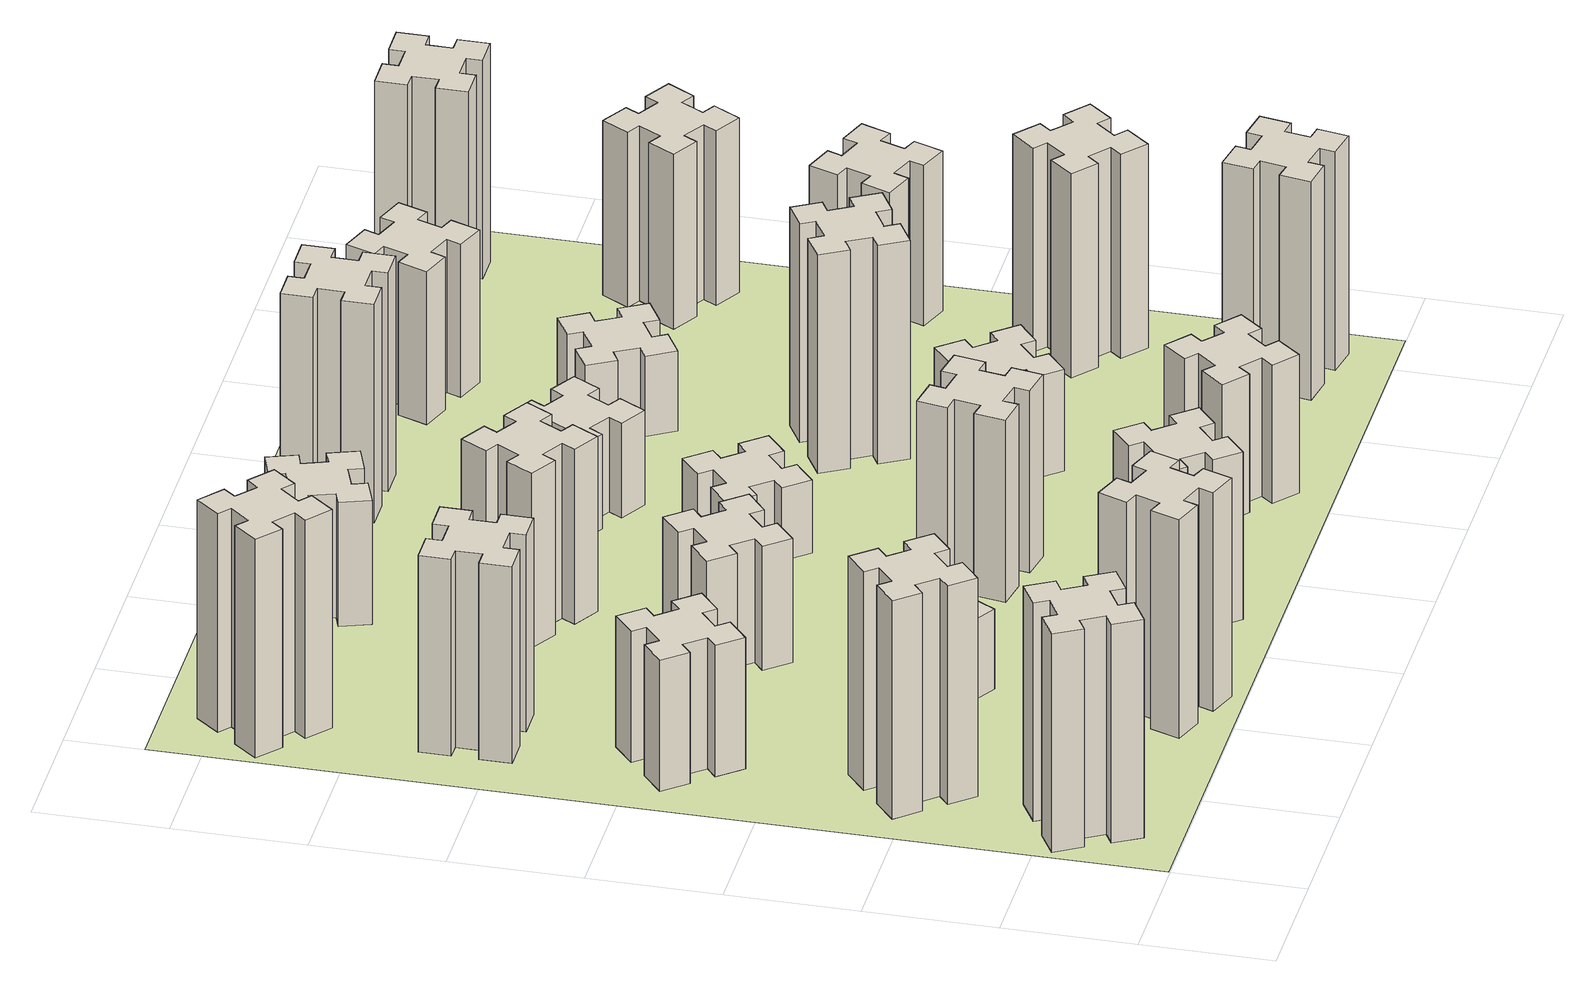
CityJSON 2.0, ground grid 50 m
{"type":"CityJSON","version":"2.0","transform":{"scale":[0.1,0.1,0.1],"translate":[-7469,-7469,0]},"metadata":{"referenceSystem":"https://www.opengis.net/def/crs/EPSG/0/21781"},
"CityObjects":{
"building1":{"type":"Building","attributes":{"class":"1000","function":"1000","usage":"1000","yearOfConstruction":2016,"roofType":"1000","measuredHeight":90,"storeysAboveGround":30,"storeysBelowGround":0},"geometry":[{"type":"Solid","lod":"1","boundaries":[[[[0,1,2,3,4,5,6,7,8,9,10,11,12,13,14,15,16,17,18,19]],[[17,16,20,21]],[[16,15,22,20]],[[15,14,23,22]],[[14,13,24,23]],[[13,12,25,24]],[[12,11,26,25]],[[11,10,27,26]],[[10,9,28,27]],[[9,8,29,28]],[[8,7,30,29]],[[7,6,31,30]],[[6,5,32,31]],[[5,4,33,32]],[[4,3,34,33]],[[3,2,35,34]],[[2,1,36,35]],[[1,0,37,36]],[[0,19,38,37]],[[19,18,39,38]],[[18,17,21,39]],[[24,25,26,27,28,29,30,31,32,33,34,35,36,37,38,39,21,20,22,23]]]]}]},
"building2":{"type":"Building","attributes":{"class":"1000","function":"1000","usage":"1000","yearOfConstruction":2016,"roofType":"1000","measuredHeight":90,"storeysAboveGround":30,"storeysBelowGround":0},"geometry":[{"type":"Solid","lod":"1","boundaries":[[[[40,41,42,43,44,45,46,47,48,49,50,51,52,53,54,55,56,57,58,59]],[[57,56,60,61]],[[56,55,62,60]],[[55,54,63,62]],[[54,53,64,63]],[[53,52,65,64]],[[52,51,66,65]],[[51,50,67,66]],[[50,49,68,67]],[[49,48,69,68]],[[48,47,70,69]],[[47,46,71,70]],[[46,45,72,71]],[[45,44,73,72]],[[44,43,74,73]],[[43,42,75,74]],[[42,41,76,75]],[[41,40,77,76]],[[40,59,78,77]],[[59,58,79,78]],[[58,57,61,79]],[[64,65,66,67,68,69,70,71,72,73,74,75,76,77,78,79,61,60,62,63]]]]}]},
"building3":{"type":"Building","attributes":{"class":"1000","function":"1000","usage":"1000","yearOfConstruction":2016,"roofType":"1000","measuredHeight":54,"storeysAboveGround":30,"storeysBelowGround":0},"geometry":[{"type":"Solid","lod":"1","boundaries":[[[[80,81,82,83,84,85,86,87,88,89,90,91,92,93,94,95,96,97,98,99]],[[97,96,100,101]],[[96,95,102,100]],[[95,94,103,102]],[[94,93,104,103]],[[93,92,105,104]],[[92,91,106,105]],[[91,90,107,106]],[[90,89,108,107]],[[89,88,109,108]],[[88,87,110,109]],[[87,86,111,110]],[[86,85,112,111]],[[85,84,113,112]],[[84,83,114,113]],[[83,82,115,114]],[[82,81,116,115]],[[81,80,117,116]],[[80,99,118,117]],[[99,98,119,118]],[[98,97,101,119]],[[104,105,106,107,108,109,110,111,112,113,114,115,116,117,118,119,101,100,102,103]]]]}]},
"building4":{"type":"Building","attributes":{"class":"1000","function":"1000","usage":"1000","yearOfConstruction":2016,"roofType":"1000","measuredHeight":81,"storeysAboveGround":30,"storeysBelowGround":0},"geometry":[{"type":"Solid","lod":"1","boundaries":[[[[120,121,122,123,124,125,126,127,128,129,130,131,132,133,134,135,136,137,138,139]],[[137,136,140,141]],[[136,135,142,140]],[[135,134,143,142]],[[134,133,144,143]],[[133,132,145,144]],[[132,131,146,145]],[[131,130,147,146]],[[130,129,148,147]],[[129,128,149,148]],[[128,127,150,149]],[[127,126,151,150]],[[126,125,152,151]],[[125,124,153,152]],[[124,123,154,153]],[[123,122,155,154]],[[122,121,156,155]],[[121,120,157,156]],[[120,139,158,157]],[[139,138,159,158]],[[138,137,141,159]],[[144,145,146,147,148,149,150,151,152,153,154,155,156,157,158,159,141,140,142,143]]]]}]},
"building5":{"type":"Building","attributes":{"class":"1000","function":"1000","usage":"1000","yearOfConstruction":2016,"roofType":"1000","measuredHeight":90,"storeysAboveGround":30,"storeysBelowGround":0},"geometry":[{"type":"Solid","lod":"1","boundaries":[[[[160,161,162,163,164,165,166,167,168,169,170,171,172,173,174,175,176,177,178,179]],[[177,176,180,181]],[[176,175,182,180]],[[175,174,183,182]],[[174,173,184,183]],[[173,172,185,184]],[[172,171,186,185]],[[171,170,187,186]],[[170,169,188,187]],[[169,168,189,188]],[[168,167,190,189]],[[167,166,191,190]],[[166,165,192,191]],[[165,164,193,192]],[[164,163,194,193]],[[163,162,195,194]],[[162,161,196,195]],[[161,160,197,196]],[[160,179,198,197]],[[179,178,199,198]],[[178,177,181,199]],[[184,185,186,187,188,189,190,191,192,193,194,195,196,197,198,199,181,180,182,183]]]]}]},
"building6":{"type":"Building","attributes":{"class":"1000","function":"1000","usage":"1000","yearOfConstruction":2016,"roofType":"1000","measuredHeight":90,"storeysAboveGround":30,"storeysBelowGround":0},"geometry":[{"type":"Solid","lod":"1","boundaries":[[[[200,201,202,203,204,205,206,207,208,209,210,211,212,213,214,215,216,217,218,219]],[[217,216,220,221]],[[216,215,222,220]],[[215,214,223,222]],[[214,213,224,223]],[[213,212,225,224]],[[212,211,226,225]],[[211,210,227,226]],[[210,209,228,227]],[[209,208,229,228]],[[208,207,230,229]],[[207,206,231,230]],[[206,205,232,231]],[[205,204,233,232]],[[204,203,234,233]],[[203,202,235,234]],[[202,201,236,235]],[[201,200,237,236]],[[200,219,238,237]],[[219,218,239,238]],[[218,217,221,239]],[[224,225,226,227,228,229,230,231,232,233,234,235,236,237,238,239,221,220,222,223]]]]}]},
"building7":{"type":"Building","attributes":{"class":"1000","function":"1000","usage":"1000","yearOfConstruction":2016,"roofType":"1000","measuredHeight":33,"storeysAboveGround":30,"storeysBelowGround":0},"geometry":[{"type":"Solid","lod":"1","boundaries":[[[[240,241,242,243,244,245,246,247,248,249,250,251,252,253,254,255,256,257,258,259]],[[257,256,260,261]],[[256,255,262,260]],[[255,254,263,262]],[[254,253,264,263]],[[253,252,265,264]],[[252,251,266,265]],[[251,250,267,266]],[[250,249,268,267]],[[249,248,269,268]],[[248,247,270,269]],[[247,246,271,270]],[[246,245,272,271]],[[245,244,273,272]],[[244,243,274,273]],[[243,242,275,274]],[[242,241,276,275]],[[241,240,277,276]],[[240,259,278,277]],[[259,258,279,278]],[[258,257,261,279]],[[264,265,266,267,268,269,270,271,272,273,274,275,276,277,278,279,261,260,262,263]]]]}]},
"building8":{"type":"Building","attributes":{"class":"1000","function":"1000","usage":"1000","yearOfConstruction":2016,"roofType":"1000","measuredHeight":51,"storeysAboveGround":30,"storeysBelowGround":0},"geometry":[{"type":"Solid","lod":"1","boundaries":[[[[280,281,282,283,284,285,286,287,288,289,290,291,292,293,294,295,296,297,298,299]],[[297,296,300,301]],[[296,295,302,300]],[[295,294,303,302]],[[294,293,304,303]],[[293,292,305,304]],[[292,291,306,305]],[[291,290,307,306]],[[290,289,308,307]],[[289,288,309,308]],[[288,287,310,309]],[[287,286,311,310]],[[286,285,312,311]],[[285,284,313,312]],[[284,283,314,313]],[[283,282,315,314]],[[282,281,316,315]],[[281,280,317,316]],[[280,299,318,317]],[[299,298,319,318]],[[298,297,301,319]],[[304,305,306,307,308,309,310,311,312,313,314,315,316,317,318,319,301,300,302,303]]]]}]},
"building9":{"type":"Building","attributes":{"class":"1000","function":"1000","usage":"1000","yearOfConstruction":2016,"roofType":"1000","measuredHeight":69,"storeysAboveGround":30,"storeysBelowGround":0},"geometry":[{"type":"Solid","lod":"1","boundaries":[[[[320,321,322,323,324,325,326,327,328,329,330,331,332,333,334,335,336,337,338,339]],[[337,336,340,341]],[[336,335,342,340]],[[335,334,343,342]],[[334,333,344,343]],[[333,332,345,344]],[[332,331,346,345]],[[331,330,347,346]],[[330,329,348,347]],[[329,328,349,348]],[[328,327,350,349]],[[327,326,351,350]],[[326,325,352,351]],[[325,324,353,352]],[[324,323,354,353]],[[323,322,355,354]],[[322,321,356,355]],[[321,320,357,356]],[[320,339,358,357]],[[339,338,359,358]],[[338,337,341,359]],[[344,345,346,347,348,349,350,351,352,353,354,355,356,357,358,359,341,340,342,343]]]]}]},
"building10":{"type":"Building","attributes":{"class":"1000","function":"1000","usage":"1000","yearOfConstruction":2016,"roofType":"1000","measuredHeight":72,"storeysAboveGround":30,"storeysBelowGround":0},"geometry":[{"type":"Solid","lod":"1","boundaries":[[[[360,361,362,363,364,365,366,367,368,369,370,371,372,373,374,375,376,377,378,379]],[[377,376,380,381]],[[376,375,382,380]],[[375,374,383,382]],[[374,373,384,383]],[[373,372,385,384]],[[372,371,386,385]],[[371,370,387,386]],[[370,369,388,387]],[[369,368,389,388]],[[368,367,390,389]],[[367,366,391,390]],[[366,365,392,391]],[[365,364,393,392]],[[364,363,394,393]],[[363,362,395,394]],[[362,361,396,395]],[[361,360,397,396]],[[360,379,398,397]],[[379,378,399,398]],[[378,377,381,399]],[[384,385,386,387,388,389,390,391,392,393,394,395,396,397,398,399,381,380,382,383]]]]}]},
"building11":{"type":"Building","attributes":{"class":"1000","function":"1000","usage":"1000","yearOfConstruction":2016,"roofType":"1000","measuredHeight":51,"storeysAboveGround":30,"storeysBelowGround":0},"geometry":[{"type":"Solid","lod":"1","boundaries":[[[[400,401,402,403,404,405,406,407,408,409,410,411,412,413,414,415,416,417,418,419]],[[417,416,420,421]],[[416,415,422,420]],[[415,414,423,422]],[[414,413,424,423]],[[413,412,425,424]],[[412,411,426,425]],[[411,410,427,426]],[[410,409,428,427]],[[409,408,429,428]],[[408,407,430,429]],[[407,406,431,430]],[[406,405,432,431]],[[405,404,433,432]],[[404,403,434,433]],[[403,402,435,434]],[[402,401,436,435]],[[401,400,437,436]],[[400,419,438,437]],[[419,418,439,438]],[[418,417,421,439]],[[424,425,426,427,428,429,430,431,432,433,434,435,436,437,438,439,421,420,422,423]]]]}]},
"building12":{"type":"Building","attributes":{"class":"1000","function":"1000","usage":"1000","yearOfConstruction":2016,"roofType":"1000","measuredHeight":75,"storeysAboveGround":30,"storeysBelowGround":0},"geometry":[{"type":"Solid","lod":"1","boundaries":[[[[440,441,442,443,444,445,446,447,448,449,450,451,452,453,454,455,456,457,458,459]],[[457,456,460,461]],[[456,455,462,460]],[[455,454,463,462]],[[454,453,464,463]],[[453,452,465,464]],[[452,451,466,465]],[[451,450,467,466]],[[450,449,468,467]],[[449,448,469,468]],[[448,447,470,469]],[[447,446,471,470]],[[446,445,472,471]],[[445,444,473,472]],[[444,443,474,473]],[[443,442,475,474]],[[442,441,476,475]],[[441,440,477,476]],[[440,459,478,477]],[[459,458,479,478]],[[458,457,461,479]],[[464,465,466,467,468,469,470,471,472,473,474,475,476,477,478,479,461,460,462,463]]]]}]},
"building13":{"type":"Building","attributes":{"class":"1000","function":"1000","usage":"1000","yearOfConstruction":2016,"roofType":"1000","measuredHeight":30,"storeysAboveGround":30,"storeysBelowGround":0},"geometry":[{"type":"Solid","lod":"1","boundaries":[[[[480,481,482,483,484,485,486,487,488,489,490,491,492,493,494,495,496,497,498,499]],[[497,496,500,501]],[[496,495,502,500]],[[495,494,503,502]],[[494,493,504,503]],[[493,492,505,504]],[[492,491,506,505]],[[491,490,507,506]],[[490,489,508,507]],[[489,488,509,508]],[[488,487,510,509]],[[487,486,511,510]],[[486,485,512,511]],[[485,484,513,512]],[[484,483,514,513]],[[483,482,515,514]],[[482,481,516,515]],[[481,480,517,516]],[[480,499,518,517]],[[499,498,519,518]],[[498,497,501,519]],[[504,505,506,507,508,509,510,511,512,513,514,515,516,517,518,519,501,500,502,503]]]]}]},
"building14":{"type":"Building","attributes":{"class":"1000","function":"1000","usage":"1000","yearOfConstruction":2016,"roofType":"1000","measuredHeight":57,"storeysAboveGround":30,"storeysBelowGround":0},"geometry":[{"type":"Solid","lod":"1","boundaries":[[[[520,521,522,523,524,525,526,527,528,529,530,531,532,533,534,535,536,537,538,539]],[[537,536,540,541]],[[536,535,542,540]],[[535,534,543,542]],[[534,533,544,543]],[[533,532,545,544]],[[532,531,546,545]],[[531,530,547,546]],[[530,529,548,547]],[[529,528,549,548]],[[528,527,550,549]],[[527,526,551,550]],[[526,525,552,551]],[[525,524,553,552]],[[524,523,554,553]],[[523,522,555,554]],[[522,521,556,555]],[[521,520,557,556]],[[520,539,558,557]],[[539,538,559,558]],[[538,537,541,559]],[[544,545,546,547,548,549,550,551,552,553,554,555,556,557,558,559,541,540,542,543]]]]}]},
"building15":{"type":"Building","attributes":{"class":"1000","function":"1000","usage":"1000","yearOfConstruction":2016,"roofType":"1000","measuredHeight":39,"storeysAboveGround":30,"storeysBelowGround":0},"geometry":[{"type":"Solid","lod":"1","boundaries":[[[[560,561,562,563,564,565,566,567,568,569,570,571,572,573,574,575,576,577,578,579]],[[577,576,580,581]],[[576,575,582,580]],[[575,574,583,582]],[[574,573,584,583]],[[573,572,585,584]],[[572,571,586,585]],[[571,570,587,586]],[[570,569,588,587]],[[569,568,589,588]],[[568,567,590,589]],[[567,566,591,590]],[[566,565,592,591]],[[565,564,593,592]],[[564,563,594,593]],[[563,562,595,594]],[[562,561,596,595]],[[561,560,597,596]],[[560,579,598,597]],[[579,578,599,598]],[[578,577,581,599]],[[584,585,586,587,588,589,590,591,592,593,594,595,596,597,598,599,581,580,582,583]]]]}]},
"building16":{"type":"Building","attributes":{"class":"1000","function":"1000","usage":"1000","yearOfConstruction":2016,"roofType":"1000","measuredHeight":90,"storeysAboveGround":30,"storeysBelowGround":0},"geometry":[{"type":"Solid","lod":"1","boundaries":[[[[600,601,602,603,604,605,606,607,608,609,610,611,612,613,614,615,616,617,618,619]],[[617,616,620,621]],[[616,615,622,620]],[[615,614,623,622]],[[614,613,624,623]],[[613,612,625,624]],[[612,611,626,625]],[[611,610,627,626]],[[610,609,628,627]],[[609,608,629,628]],[[608,607,630,629]],[[607,606,631,630]],[[606,605,632,631]],[[605,604,633,632]],[[604,603,634,633]],[[603,602,635,634]],[[602,601,636,635]],[[601,600,637,636]],[[600,619,638,637]],[[619,618,639,638]],[[618,617,621,639]],[[624,625,626,627,628,629,630,631,632,633,634,635,636,637,638,639,621,620,622,623]]]]}]},
"building17":{"type":"Building","attributes":{"class":"1000","function":"1000","usage":"1000","yearOfConstruction":2016,"roofType":"1000","measuredHeight":42,"storeysAboveGround":30,"storeysBelowGround":0},"geometry":[{"type":"Solid","lod":"1","boundaries":[[[[640,641,642,643,644,645,646,647,648,649,650,651,652,653,654,655,656,657,658,659]],[[657,656,660,661]],[[656,655,662,660]],[[655,654,663,662]],[[654,653,664,663]],[[653,652,665,664]],[[652,651,666,665]],[[651,650,667,666]],[[650,649,668,667]],[[649,648,669,668]],[[648,647,670,669]],[[647,646,671,670]],[[646,645,672,671]],[[645,644,673,672]],[[644,643,674,673]],[[643,642,675,674]],[[642,641,676,675]],[[641,640,677,676]],[[640,659,678,677]],[[659,658,679,678]],[[658,657,661,679]],[[664,665,666,667,668,669,670,671,672,673,674,675,676,677,678,679,661,660,662,663]]]]}]},
"building18":{"type":"Building","attributes":{"class":"1000","function":"1000","usage":"1000","yearOfConstruction":2016,"roofType":"1000","measuredHeight":90,"storeysAboveGround":30,"storeysBelowGround":0},"geometry":[{"type":"Solid","lod":"1","boundaries":[[[[680,681,682,683,684,685,686,687,688,689,690,691,692,693,694,695,696,697,698,699]],[[697,696,700,701]],[[696,695,702,700]],[[695,694,703,702]],[[694,693,704,703]],[[693,692,705,704]],[[692,691,706,705]],[[691,690,707,706]],[[690,689,708,707]],[[689,688,709,708]],[[688,687,710,709]],[[687,686,711,710]],[[686,685,712,711]],[[685,684,713,712]],[[684,683,714,713]],[[683,682,715,714]],[[682,681,716,715]],[[681,680,717,716]],[[680,699,718,717]],[[699,698,719,718]],[[698,697,701,719]],[[704,705,706,707,708,709,710,711,712,713,714,715,716,717,718,719,701,700,702,703]]]]}]},
"building19":{"type":"Building","attributes":{"class":"1000","function":"1000","usage":"1000","yearOfConstruction":2016,"roofType":"1000","measuredHeight":33,"storeysAboveGround":30,"storeysBelowGround":0},"geometry":[{"type":"Solid","lod":"1","boundaries":[[[[720,721,722,723,724,725,726,727,728,729,730,731,732,733,734,735,736,737,738,739]],[[737,736,740,741]],[[736,735,742,740]],[[735,734,743,742]],[[734,733,744,743]],[[733,732,745,744]],[[732,731,746,745]],[[731,730,747,746]],[[730,729,748,747]],[[729,728,749,748]],[[728,727,750,749]],[[727,726,751,750]],[[726,725,752,751]],[[725,724,753,752]],[[724,723,754,753]],[[723,722,755,754]],[[722,721,756,755]],[[721,720,757,756]],[[720,739,758,757]],[[739,738,759,758]],[[738,737,741,759]],[[744,745,746,747,748,749,750,751,752,753,754,755,756,757,758,759,741,740,742,743]]]]}]},
"building20":{"type":"Building","attributes":{"class":"1000","function":"1000","usage":"1000","yearOfConstruction":2016,"roofType":"1000","measuredHeight":90,"storeysAboveGround":30,"storeysBelowGround":0},"geometry":[{"type":"Solid","lod":"1","boundaries":[[[[760,761,762,763,764,765,766,767,768,769,770,771,772,773,774,775,776,777,778,779]],[[777,776,780,781]],[[776,775,782,780]],[[775,774,783,782]],[[774,773,784,783]],[[773,772,785,784]],[[772,771,786,785]],[[771,770,787,786]],[[770,769,788,787]],[[769,768,789,788]],[[768,767,790,789]],[[767,766,791,790]],[[766,765,792,791]],[[765,764,793,792]],[[764,763,794,793]],[[763,762,795,794]],[[762,761,796,795]],[[761,760,797,796]],[[760,779,798,797]],[[779,778,799,798]],[[778,777,781,799]],[[784,785,786,787,788,789,790,791,792,793,794,795,796,797,798,799,781,780,782,783]]]]}]},
"building21":{"type":"Building","attributes":{"class":"1000","function":"1000","usage":"1000","yearOfConstruction":2016,"roofType":"1000","measuredHeight":63,"storeysAboveGround":30,"storeysBelowGround":0},"geometry":[{"type":"Solid","lod":"1","boundaries":[[[[800,801,802,803,804,805,806,807,808,809,810,811,812,813,814,815,816,817,818,819]],[[817,816,820,821]],[[816,815,822,820]],[[815,814,823,822]],[[814,813,824,823]],[[813,812,825,824]],[[812,811,826,825]],[[811,810,827,826]],[[810,809,828,827]],[[809,808,829,828]],[[808,807,830,829]],[[807,806,831,830]],[[806,805,832,831]],[[805,804,833,832]],[[804,803,834,833]],[[803,802,835,834]],[[802,801,836,835]],[[801,800,837,836]],[[800,819,838,837]],[[819,818,839,838]],[[818,817,821,839]],[[824,825,826,827,828,829,830,831,832,833,834,835,836,837,838,839,821,820,822,823]]]]}]},
"building22":{"type":"Building","attributes":{"class":"1000","function":"1000","usage":"1000","yearOfConstruction":2016,"roofType":"1000","measuredHeight":84,"storeysAboveGround":30,"storeysBelowGround":0},"geometry":[{"type":"Solid","lod":"1","boundaries":[[[[840,841,842,843,844,845,846,847,848,849,850,851,852,853,854,855,856,857,858,859]],[[857,856,860,861]],[[856,855,862,860]],[[855,854,863,862]],[[854,853,864,863]],[[853,852,865,864]],[[852,851,866,865]],[[851,850,867,866]],[[850,849,868,867]],[[849,848,869,868]],[[848,847,870,869]],[[847,846,871,870]],[[846,845,872,871]],[[845,844,873,872]],[[844,843,874,873]],[[843,842,875,874]],[[842,841,876,875]],[[841,840,877,876]],[[840,859,878,877]],[[859,858,879,878]],[[858,857,861,879]],[[864,865,866,867,868,869,870,871,872,873,874,875,876,877,878,879,861,860,862,863]]]]}]},
"building23":{"type":"Building","attributes":{"class":"1000","function":"1000","usage":"1000","yearOfConstruction":2016,"roofType":"1000","measuredHeight":66,"storeysAboveGround":30,"storeysBelowGround":0},"geometry":[{"type":"Solid","lod":"1","boundaries":[[[[880,881,882,883,884,885,886,887,888,889,890,891,892,893,894,895,896,897,898,899]],[[897,896,900,901]],[[896,895,902,900]],[[895,894,903,902]],[[894,893,904,903]],[[893,892,905,904]],[[892,891,906,905]],[[891,890,907,906]],[[890,889,908,907]],[[889,888,909,908]],[[888,887,910,909]],[[887,886,911,910]],[[886,885,912,911]],[[885,884,913,912]],[[884,883,914,913]],[[883,882,915,914]],[[882,881,916,915]],[[881,880,917,916]],[[880,899,918,917]],[[899,898,919,918]],[[898,897,901,919]],[[904,905,906,907,908,909,910,911,912,913,914,915,916,917,918,919,901,900,902,903]]]]}]},
"building24":{"type":"Building","attributes":{"class":"1000","function":"1000","usage":"1000","yearOfConstruction":2016,"roofType":"1000","measuredHeight":72,"storeysAboveGround":30,"storeysBelowGround":0},"geometry":[{"type":"Solid","lod":"1","boundaries":[[[[920,921,922,923,924,925,926,927,928,929,930,931,932,933,934,935,936,937,938,939]],[[937,936,940,941]],[[936,935,942,940]],[[935,934,943,942]],[[934,933,944,943]],[[933,932,945,944]],[[932,931,946,945]],[[931,930,947,946]],[[930,929,948,947]],[[929,928,949,948]],[[928,927,950,949]],[[927,926,951,950]],[[926,925,952,951]],[[925,924,953,952]],[[924,923,954,953]],[[923,922,955,954]],[[922,921,956,955]],[[921,920,957,956]],[[920,939,958,957]],[[939,938,959,958]],[[938,937,941,959]],[[944,945,946,947,948,949,950,951,952,953,954,955,956,957,958,959,941,940,942,943]]]]}]},
"building25":{"type":"Building","attributes":{"class":"1000","function":"1000","usage":"1000","yearOfConstruction":2016,"roofType":"1000","measuredHeight":90,"storeysAboveGround":30,"storeysBelowGround":0},"geometry":[{"type":"Solid","lod":"1","boundaries":[[[[960,961,962,963,964,965,966,967,968,969,970,971,972,973,974,975,976,977,978,979]],[[977,976,980,981]],[[976,975,982,980]],[[975,974,983,982]],[[974,973,984,983]],[[973,972,985,984]],[[972,971,986,985]],[[971,970,987,986]],[[970,969,988,987]],[[969,968,989,988]],[[968,967,990,989]],[[967,966,991,990]],[[966,965,992,991]],[[965,964,993,992]],[[964,963,994,993]],[[963,962,995,994]],[[962,961,996,995]],[[961,960,997,996]],[[960,979,998,997]],[[979,978,999,998]],[[978,977,981,999]],[[984,985,986,987,988,989,990,991,992,993,994,995,996,997,998,999,981,980,982,983]]]]}]},
"landuse1":{"type":"LandUse","attributes":{"name":"plot1","function":"1010"},"geometry":[{"type":"MultiSurface","lod":"1","boundaries":[[[1000,1001,1002,1003]]]}]}
},
"vertices":[
[287,255,0],[374,305,0],[404,253,0],[508,313,0],[448,417,0],[396,387,0],[346,474,0],[398,504,0],[338,608,0],[234,548,0],[264,496,0],[177,446,0],[147,498,0],[43,438,0],[103,334,0],[155,364,0],[205,277,0],[153,247,0],[213,143,0],[317,203,0],[205,277,900],[153,247,900],[155,364,900],[103,334,900],[43,438,900],[147,498,900],[177,446,900],[264,496,900],[234,548,900],[338,608,900],[398,504,900],[346,474,900],[396,387,900],[448,417,900],[508,313,900],[404,253,900],[374,305,900],[287,255,900],[317,203,900],[213,143,900],
[492,1048,0],[427,1124,0],[473,1163,0],[396,1255,0],[304,1178,0],[343,1132,0],[266,1067,0],[228,1113,0],[136,1036,0],[213,944,0],[259,983,0],[323,906,0],[277,868,0],[354,776,0],[446,853,0],[408,899,0],[484,963,0],[523,917,0],[615,994,0],[538,1086,0],[484,963,900],[523,917,900],[408,899,900],[446,853,900],[354,776,900],[277,868,900],[323,906,900],[259,983,900],[213,944,900],[136,1036,900],[228,1113,900],[266,1067,900],[343,1132,900],[304,1178,900],[396,1255,900],[473,1163,900],[427,1124,900],[492,1048,900],[538,1086,900],[615,994,900],
[492,1888,0],[427,1964,0],[473,2003,0],[396,2095,0],[304,2018,0],[343,1972,0],[266,1907,0],[228,1953,0],[136,1876,0],[213,1784,0],[259,1823,0],[323,1746,0],[277,1708,0],[354,1616,0],[446,1693,0],[408,1739,0],[484,1803,0],[523,1757,0],[615,1834,0],[538,1926,0],[484,1803,540],[523,1757,540],[408,1739,540],[446,1693,540],[354,1616,540],[277,1708,540],[323,1746,540],[259,1823,540],[213,1784,540],[136,1876,540],[228,1953,540],[266,1907,540],[343,1972,540],[304,2018,540],[396,2095,540],[473,2003,540],[427,1964,540],[492,1888,540],[538,1926,540],[615,1834,540],
[485,2545,0],[485,2645,0],[545,2645,0],[545,2765,0],[425,2765,0],[425,2705,0],[325,2705,0],[325,2765,0],[205,2765,0],[205,2645,0],[265,2645,0],[265,2545,0],[205,2545,0],[205,2425,0],[325,2425,0],[325,2485,0],[425,2485,0],[425,2425,0],[545,2425,0],[545,2545,0],[425,2485,810],[425,2425,810],[325,2485,810],[325,2425,810],[205,2425,810],[205,2545,810],[265,2545,810],[265,2645,810],[205,2645,810],[205,2765,810],[325,2765,810],[325,2705,810],[425,2705,810],[425,2765,810],[545,2765,810],[545,2645,810],[485,2645,810],[485,2545,810],[545,2545,810],[545,2425,810],
[1029,360,0],[995,266,0],[939,287,0],[897,174,0],[1010,133,0],[1031,189,0],[1125,155,0],[1104,99,0],[1217,57,0],[1258,170,0],[1202,191,0],[1236,285,0],[1292,264,0],[1333,377,0],[1220,418,0],[1200,362,0],[1106,396,0],[1127,452,0],[1014,493,0],[973,380,0],[1106,396,900],[1127,452,900],[1200,362,900],[1220,418,900],[1333,377,900],[1292,264,900],[1236,285,900],[1202,191,900],[1258,170,900],[1217,57,900],[1104,99,900],[1125,155,900],[1031,189,900],[1010,133,900],[897,174,900],[939,287,900],[995,266,900],[1029,360,900],[973,380,900],[1014,493,900],
[384,3387,0],[308,3452,0],[346,3498,0],[254,3575,0],[177,3483,0],[223,3444,0],[159,3368,0],[113,3406,0],[36,3314,0],[128,3237,0],[166,3283,0],[243,3219,0],[204,3173,0],[296,3096,0],[373,3188,0],[327,3226,0],[392,3303,0],[438,3264,0],[515,3356,0],[423,3433,0],[392,3303,900],[438,3264,900],[327,3226,900],[373,3188,900],[296,3096,900],[204,3173,900],[243,3219,900],[166,3283,900],[128,3237,900],[36,3314,900],[113,3406,900],[159,3368,900],[223,3444,900],[177,3483,900],[254,3575,900],[346,3498,900],[308,3452,900],[384,3387,900],[423,3433,900],[515,3356,900],
[1086,1017,0],[1136,1104,0],[1188,1074,0],[1248,1178,0],[1144,1238,0],[1114,1186,0],[1027,1236,0],[1057,1288,0],[953,1348,0],[893,1244,0],[945,1214,0],[895,1127,0],[843,1157,0],[783,1053,0],[887,993,0],[917,1045,0],[1004,995,0],[974,943,0],[1078,883,0],[1138,987,0],[1004,995,330],[974,943,330],[917,1045,330],[887,993,330],[783,1053,330],[843,1157,330],[895,1127,330],[945,1214,330],[893,1244,330],[953,1348,330],[1057,1288,330],[1027,1236,330],[1114,1186,330],[1144,1238,330],[1248,1178,330],[1188,1074,330],[1136,1104,330],[1086,1017,330],[1138,987,330],[1078,883,330],
[1083,1972,0],[1006,1907,0],[968,1953,0],[876,1876,0],[953,1784,0],[999,1823,0],[1063,1746,0],[1017,1708,0],[1094,1616,0],[1186,1693,0],[1148,1739,0],[1224,1803,0],[1263,1757,0],[1355,1834,0],[1278,1926,0],[1232,1888,0],[1167,1964,0],[1213,2003,0],[1136,2095,0],[1044,2018,0],[1167,1964,510],[1213,2003,510],[1232,1888,510],[1278,1926,510],[1355,1834,510],[1263,1757,510],[1224,1803,510],[1148,1739,510],[1186,1693,510],[1094,1616,510],[1017,1708,510],[1063,1746,510],[999,1823,510],[953,1784,510],[876,1876,510],[968,1953,510],[1006,1907,510],[1083,1972,510],[1044,2018,510],[1136,2095,510],
[1639,343,0],[1703,266,0],[1657,228,0],[1734,136,0],[1826,213,0],[1788,259,0],[1864,323,0],[1903,277,0],[1995,354,0],[1918,446,0],[1872,408,0],[1807,484,0],[1853,523,0],[1776,615,0],[1684,538,0],[1723,492,0],[1646,427,0],[1608,473,0],[1516,396,0],[1593,304,0],[1646,427,690],[1608,473,690],[1723,492,690],[1684,538,690],[1776,615,690],[1853,523,690],[1807,484,690],[1872,408,690],[1918,446,690],[1995,354,690],[1903,277,690],[1864,323,690],[1788,259,690],[1826,213,690],[1734,136,690],[1657,228,690],[1703,266,690],[1639,343,690],[1593,304,690],[1516,396,690],
[1314,2666,0],[1227,2716,0],[1257,2768,0],[1153,2828,0],[1093,2724,0],[1145,2694,0],[1095,2607,0],[1043,2637,0],[983,2533,0],[1087,2473,0],[1117,2525,0],[1204,2475,0],[1174,2423,0],[1278,2363,0],[1338,2467,0],[1286,2497,0],[1336,2584,0],[1388,2554,0],[1448,2658,0],[1344,2718,0],[1336,2584,720],[1388,2554,720],[1286,2497,720],[1338,2467,720],[1278,2363,720],[1174,2423,720],[1204,2475,720],[1117,2525,720],[1087,2473,720],[983,2533,720],[1043,2637,720],[1095,2607,720],[1145,2694,720],[1093,2724,720],[1153,2828,720],[1257,2768,720],[1227,2716,720],[1314,2666,720],[1344,2718,720],[1448,2658,720],
[1125,3456,0],[1031,3422,0],[1010,3478,0],[897,3437,0],[939,3324,0],[995,3345,0],[1029,3251,0],[973,3230,0],[1014,3117,0],[1127,3159,0],[1106,3215,0],[1200,3249,0],[1220,3193,0],[1333,3234,0],[1292,3347,0],[1236,3326,0],[1202,3420,0],[1258,3440,0],[1217,3553,0],[1104,3512,0],[1202,3420,510],[1258,3440,510],[1236,3326,510],[1292,3347,510],[1333,3234,510],[1220,3193,510],[1200,3249,510],[1106,3215,510],[1127,3159,510],[1014,3117,510],[973,3230,510],[1029,3251,510],[995,3345,510],[939,3324,510],[897,3437,510],[1010,3478,510],[1031,3422,510],[1125,3456,510],[1104,3512,510],[1217,3553,510],
[1955,1047,0],[1972,1145,0],[2031,1135,0],[2052,1253,0],[1934,1274,0],[1924,1215,0],[1825,1232,0],[1836,1291,0],[1717,1312,0],[1697,1194,0],[1756,1184,0],[1738,1085,0],[1679,1096,0],[1658,977,0],[1777,957,0],[1787,1016,0],[1885,998,0],[1875,939,0],[1993,918,0],[2014,1037,0],[1885,998,750],[1875,939,750],[1787,1016,750],[1777,957,750],[1658,977,750],[1679,1096,750],[1738,1085,750],[1756,1184,750],[1697,1194,750],[1717,1312,750],[1836,1291,750],[1825,1232,750],[1924,1215,750],[1934,1274,750],[2052,1253,750],[2031,1135,750],[1972,1145,750],[1955,1047,750],[2014,1037,750],[1993,918,750],
[1972,1988,0],[1907,2064,0],[1953,2103,0],[1876,2195,0],[1784,2118,0],[1823,2072,0],[1746,2007,0],[1708,2053,0],[1616,1976,0],[1693,1884,0],[1739,1923,0],[1803,1846,0],[1757,1808,0],[1834,1716,0],[1926,1793,0],[1888,1839,0],[1964,1903,0],[2003,1857,0],[2095,1934,0],[2018,2026,0],[1964,1903,300],[2003,1857,300],[1888,1839,300],[1926,1793,300],[1834,1716,300],[1757,1808,300],[1803,1846,300],[1739,1923,300],[1693,1884,300],[1616,1976,300],[1708,2053,300],[1746,2007,300],[1823,2072,300],[1784,2118,300],[1876,2195,300],[1953,2103,300],[1907,2064,300],[1972,1988,300],[2018,2026,300],[2095,1934,300],
[2486,323,0],[2563,259,0],[2524,213,0],[2616,136,0],[2693,228,0],[2647,266,0],[2712,343,0],[2758,304,0],[2835,396,0],[2743,473,0],[2704,427,0],[2628,492,0],[2666,538,0],[2574,615,0],[2497,523,0],[2543,484,0],[2479,408,0],[2433,446,0],[2356,354,0],[2448,277,0],[2479,408,570],[2433,446,570],[2543,484,570],[2497,523,570],[2574,615,570],[2666,538,570],[2628,492,570],[2704,427,570],[2743,473,570],[2835,396,570],[2758,304,570],[2712,343,570],[2647,266,570],[2693,228,570],[2616,136,570],[2524,213,570],[2563,259,570],[2486,323,570],[2448,277,570],[2356,354,570],
[2026,2497,0],[2076,2584,0],[2128,2554,0],[2188,2658,0],[2084,2718,0],[2054,2666,0],[1967,2716,0],[1997,2768,0],[1893,2828,0],[1833,2724,0],[1885,2694,0],[1835,2607,0],[1783,2637,0],[1723,2533,0],[1827,2473,0],[1857,2525,0],[1944,2475,0],[1914,2423,0],[2018,2363,0],[2078,2467,0],[1944,2475,390],[1914,2423,390],[1857,2525,390],[1827,2473,390],[1723,2533,390],[1783,2637,390],[1835,2607,390],[1885,2694,390],[1833,2724,390],[1893,2828,390],[1997,2768,390],[1967,2716,390],[2054,2666,390],[2084,2718,390],[2188,2658,390],[2128,2554,390],[2076,2584,390],[2026,2497,390],[2078,2467,390],[2018,2363,390],
[1745,3485,0],[1745,3385,0],[1685,3385,0],[1685,3265,0],[1805,3265,0],[1805,3325,0],[1905,3325,0],[1905,3265,0],[2025,3265,0],[2025,3385,0],[1965,3385,0],[1965,3485,0],[2025,3485,0],[2025,3605,0],[1905,3605,0],[1905,3545,0],[1805,3545,0],[1805,3605,0],[1685,3605,0],[1685,3485,0],[1805,3545,900],[1805,3605,900],[1905,3545,900],[1905,3605,900],[2025,3605,900],[2025,3485,900],[1965,3485,900],[1965,3385,900],[2025,3385,900],[2025,3265,900],[1905,3265,900],[1905,3325,900],[1805,3325,900],[1805,3265,900],[1685,3265,900],[1685,3385,900],[1745,3385,900],[1745,3485,900],[1685,3485,900],[1685,3605,900],
[2563,1332,0],[2486,1267,0],[2448,1313,0],[2356,1236,0],[2433,1144,0],[2479,1183,0],[2543,1106,0],[2497,1068,0],[2574,976,0],[2666,1053,0],[2628,1099,0],[2704,1163,0],[2743,1117,0],[2835,1194,0],[2758,1286,0],[2712,1248,0],[2647,1324,0],[2693,1363,0],[2616,1455,0],[2524,1378,0],[2647,1324,420],[2693,1363,420],[2712,1248,420],[2758,1286,420],[2835,1194,420],[2743,1117,420],[2704,1163,420],[2628,1099,420],[2666,1053,420],[2574,976,420],[2497,1068,420],[2543,1106,420],[2479,1183,420],[2433,1144,420],[2356,1236,420],[2448,1313,420],[2486,1267,420],[2563,1332,420],[2524,1378,420],[2616,1455,420],
[2475,1744,0],[2525,1657,0],[2473,1627,0],[2533,1523,0],[2637,1583,0],[2607,1635,0],[2694,1685,0],[2724,1633,0],[2828,1693,0],[2768,1797,0],[2716,1767,0],[2666,1854,0],[2718,1884,0],[2658,1988,0],[2554,1928,0],[2584,1876,0],[2497,1826,0],[2467,1878,0],[2363,1818,0],[2423,1714,0],[2497,1826,900],[2467,1878,900],[2584,1876,900],[2554,1928,900],[2658,1988,900],[2718,1884,900],[2666,1854,900],[2716,1767,900],[2768,1797,900],[2828,1693,900],[2724,1633,900],[2694,1685,900],[2607,1635,900],[2637,1583,900],[2533,1523,900],[2473,1627,900],[2525,1657,900],[2475,1744,900],[2423,1714,900],[2363,1818,900],
[2475,2584,0],[2525,2497,0],[2473,2467,0],[2533,2363,0],[2637,2423,0],[2607,2475,0],[2694,2525,0],[2724,2473,0],[2828,2533,0],[2768,2637,0],[2716,2607,0],[2666,2694,0],[2718,2724,0],[2658,2828,0],[2554,2768,0],[2584,2716,0],[2497,2666,0],[2467,2718,0],[2363,2658,0],[2423,2554,0],[2497,2666,330],[2467,2718,330],[2584,2716,330],[2554,2768,330],[2658,2828,330],[2718,2724,330],[2666,2694,330],[2716,2607,330],[2768,2637,330],[2828,2533,330],[2724,2473,330],[2694,2525,330],[2607,2475,330],[2637,2423,330],[2533,2363,330],[2473,2467,330],[2525,2497,330],[2475,2584,330],[2423,2554,330],[2363,2658,330],
[3504,475,0],[3405,492,0],[3416,551,0],[3297,572,0],[3277,454,0],[3336,444,0],[3318,345,0],[3259,356,0],[3238,237,0],[3357,217,0],[3367,276,0],[3465,258,0],[3455,199,0],[3573,178,0],[3594,297,0],[3535,307,0],[3552,405,0],[3611,395,0],[3632,513,0],[3514,534,0],[3552,405,900],[3611,395,900],[3535,307,900],[3594,297,900],[3573,178,900],[3455,199,900],[3465,258,900],[3367,276,900],[3357,217,900],[3238,237,900],[3259,356,900],[3318,345,900],[3336,444,900],[3277,454,900],[3297,572,900],[3416,551,900],[3405,492,900],[3504,475,900],[3514,534,900],[3632,513,900],
[2511,3249,0],[2605,3215,0],[2584,3159,0],[2697,3117,0],[2738,3230,0],[2682,3251,0],[2716,3345,0],[2772,3324,0],[2813,3437,0],[2700,3478,0],[2680,3422,0],[2586,3456,0],[2607,3512,0],[2494,3553,0],[2453,3440,0],[2509,3420,0],[2475,3326,0],[2419,3347,0],[2377,3234,0],[2490,3193,0],[2475,3326,630],[2419,3347,630],[2509,3420,630],[2453,3440,630],[2494,3553,630],[2607,3512,630],[2586,3456,630],[2680,3422,630],[2700,3478,630],[2813,3437,630],[2772,3324,630],[2716,3345,630],[2682,3251,630],[2738,3230,630],[2697,3117,630],[2584,3159,630],[2605,3215,630],[2511,3249,630],[2490,3193,630],[2377,3234,630],
[3487,1006,0],[3552,1083,0],[3598,1044,0],[3675,1136,0],[3583,1213,0],[3544,1167,0],[3468,1232,0],[3506,1278,0],[3414,1355,0],[3337,1263,0],[3383,1224,0],[3319,1148,0],[3273,1186,0],[3196,1094,0],[3288,1017,0],[3326,1063,0],[3403,999,0],[3364,953,0],[3456,876,0],[3533,968,0],[3403,999,840],[3364,953,840],[3326,1063,840],[3288,1017,840],[3196,1094,840],[3273,1186,840],[3319,1148,840],[3383,1224,840],[3337,1263,840],[3414,1355,840],[3506,1278,840],[3468,1232,840],[3544,1167,840],[3583,1213,840],[3675,1136,840],[3598,1044,840],[3552,1083,840],[3487,1006,840],[3533,968,840],[3456,876,840],
[3520,1942,0],[3426,1976,0],[3447,2032,0],[3334,2073,0],[3293,1960,0],[3349,1940,0],[3315,1846,0],[3259,1867,0],[3217,1754,0],[3330,1713,0],[3351,1769,0],[3445,1735,0],[3424,1679,0],[3537,1637,0],[3578,1750,0],[3522,1771,0],[3556,1865,0],[3612,1844,0],[3653,1957,0],[3540,1998,0],[3556,1865,660],[3612,1844,660],[3522,1771,660],[3578,1750,660],[3537,1637,660],[3424,1679,660],[3445,1735,660],[3351,1769,660],[3330,1713,660],[3217,1754,660],[3259,1867,660],[3315,1846,660],[3349,1940,660],[3293,1960,660],[3334,2073,660],[3447,2032,660],[3426,1976,660],[3520,1942,660],[3540,1998,660],[3653,1957,660],
[3506,2497,0],[3556,2584,0],[3608,2554,0],[3668,2658,0],[3564,2718,0],[3534,2666,0],[3447,2716,0],[3477,2768,0],[3373,2828,0],[3313,2724,0],[3365,2694,0],[3315,2607,0],[3263,2637,0],[3203,2533,0],[3307,2473,0],[3337,2525,0],[3424,2475,0],[3394,2423,0],[3498,2363,0],[3558,2467,0],[3424,2475,720],[3394,2423,720],[3337,2525,720],[3307,2473,720],[3203,2533,720],[3263,2637,720],[3315,2607,720],[3365,2694,720],[3313,2724,720],[3373,2828,720],[3477,2768,720],[3447,2716,720],[3534,2666,720],[3564,2718,720],[3668,2658,720],[3608,2554,720],[3556,2584,720],[3506,2497,720],[3558,2467,720],[3498,2363,720],
[3285,3325,0],[3385,3325,0],[3385,3265,0],[3505,3265,0],[3505,3385,0],[3445,3385,0],[3445,3485,0],[3505,3485,0],[3505,3605,0],[3385,3605,0],[3385,3545,0],[3285,3545,0],[3285,3605,0],[3165,3605,0],[3165,3485,0],[3225,3485,0],[3225,3385,0],[3165,3385,0],[3165,3265,0],[3285,3265,0],[3225,3385,900],[3165,3385,900],[3225,3485,900],[3165,3485,900],[3165,3605,900],[3285,3605,900],[3285,3545,900],[3385,3545,900],[3385,3605,900],[3505,3605,900],[3505,3485,900],[3445,3485,900],[3445,3385,900],[3505,3385,900],[3505,3265,900],[3385,3265,900],[3385,3325,900],[3285,3325,900],[3285,3265,900],[3165,3265,900],
[5,3705,0],[3705,3705,0],[3705,5,0],[5,5,0]
]}
